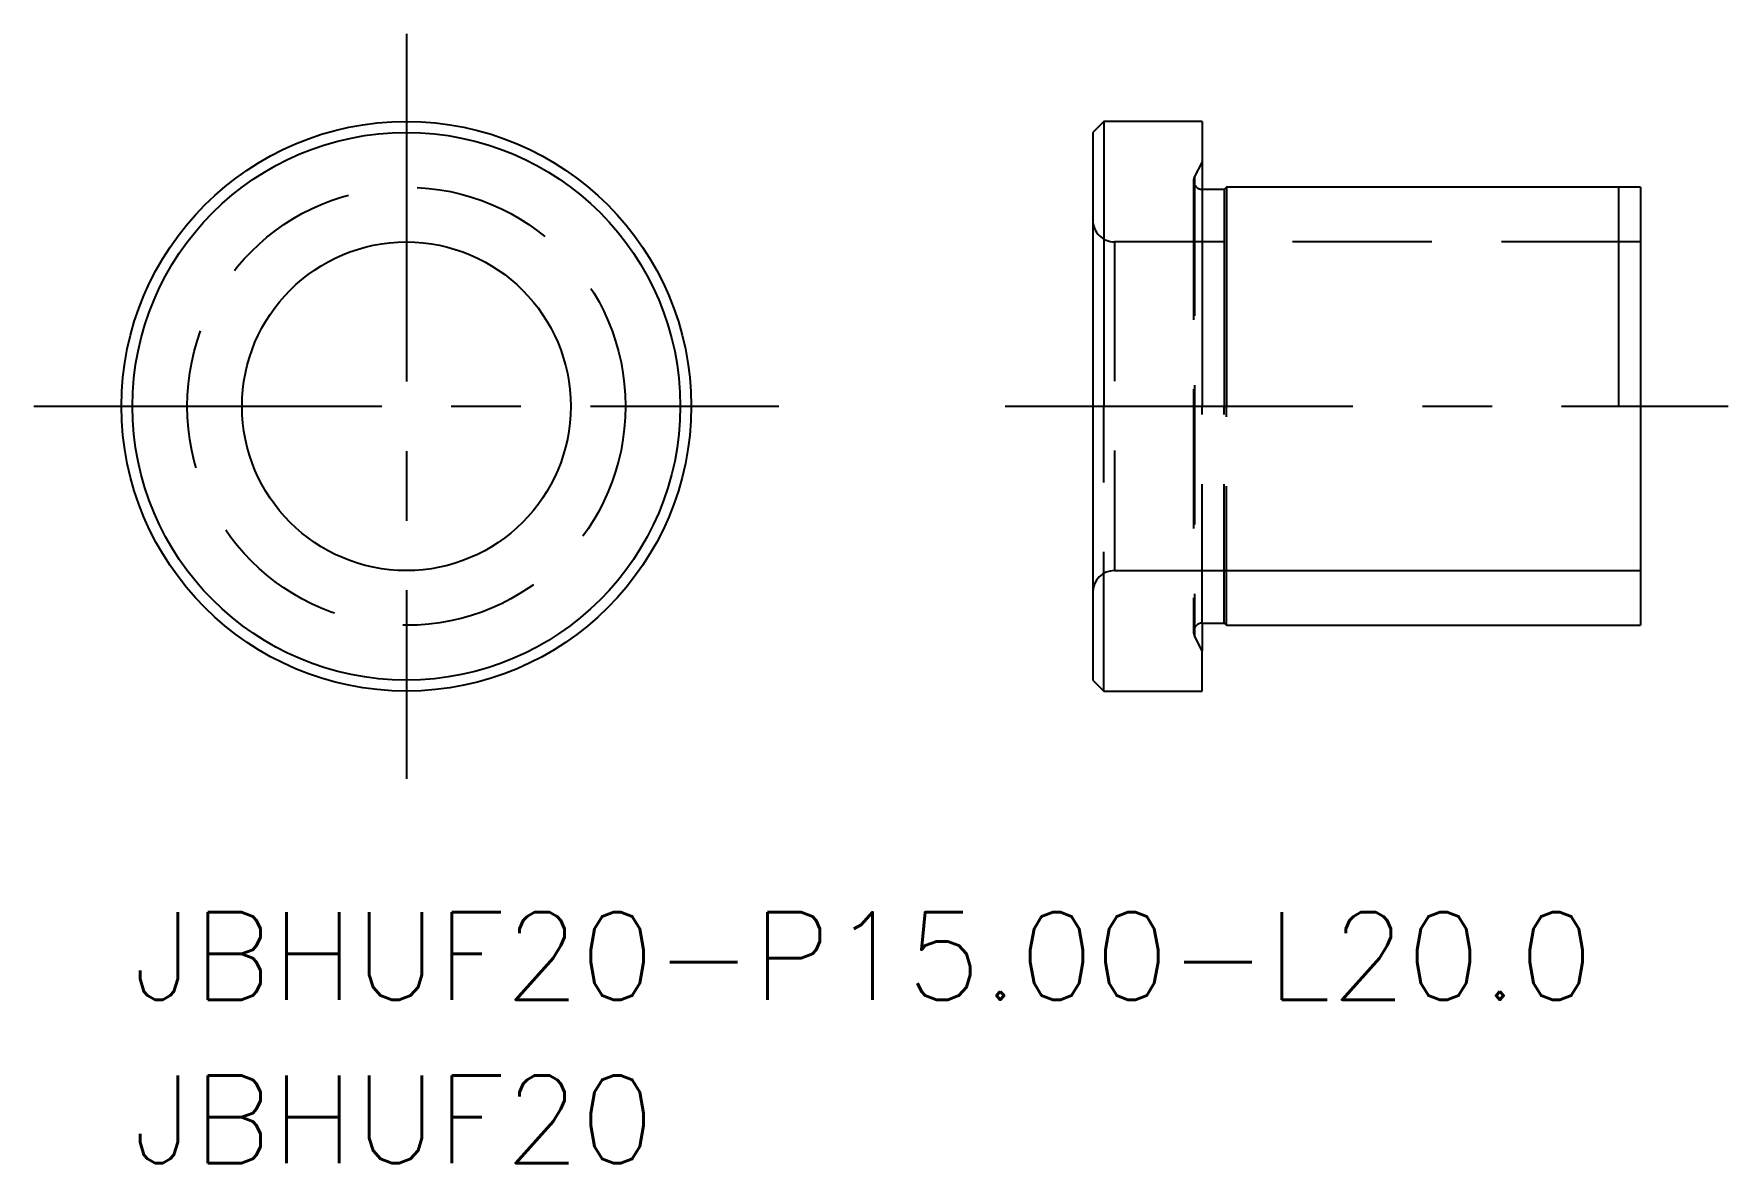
# Model space of a CAD drawing. Extents: x -4 to 73.3, y -11.6 to 39.9.
import ezdxf

# ---------------------------------------------------------------- set-up
doc = ezdxf.new("R2010")
doc.units = 0
doc.header["$LTSCALE"] = 0.5
doc.linetypes.add('CENTER', pattern=[50.8, 31.75, -6.35, 6.35, -6.35])
doc.linetypes.add('DASHED', pattern=[19.05, 12.7, -6.35])
for name, color, linetype in [('MSM_CENTER', 1, 'CENTER'), ('MSM_CONTINUOUS', 7, 'CONTINUOUS'), ('MSM_DASHED', 4, 'DASHED'), ('MSM_NARROW', 5, 'CONTINUOUS'), ('MSM_PART_NUMBER', 7, 'CONTINUOUS')]:
    doc.layers.add(name, color=color, linetype=linetype)
doc.styles.get("Standard").update_dxf_attribs({"font": 'txt.shx', "height": 3, "bigfont": 'bigfont.shx'})

msp = doc.modelspace()

# ---------------------------------------------------------------- linework, layer by layer
at = {"layer": 'MSM_CENTER', "linetype": 'CENTER'}
for p, q in [((13, 39.946), (13, 5.946)), ((-4, 22.946), (30, 22.946)), ((40.326, 22.946), (73.326, 22.946))]:
    msp.add_line(p, q, dxfattribs=at)
at = {"layer": 'MSM_CONTINUOUS'}
for p, q in [((44.826, 35.946), (44.326, 35.446)), ((49.326, 35.946), (44.826, 35.946)), ((44.826, 35.946), (44.826, 22.946)), ((49.326, 35.946), (49.326, 22.946)), ((50.326, 32.846), (49.326, 32.846)), ((50.426, 32.946), (50.326, 32.846)), ((50.326, 32.846), (50.326, 22.946)), ((69.326, 32.946), (50.426, 32.946)), ((50.426, 32.946), (50.426, 22.946)), ((69.326, 32.946), (69.326, 12.946)), ((45.326, 15.446), (69.326, 15.446)), ((49.326, 11.779), (48.971, 12.461)), ((49.326, 13.046), (50.326, 13.046)), ((49.326, 13.046), (49.326, 11.779)), ((50.326, 13.046), (50.426, 12.946)), ((50.426, 12.946), (69.326, 12.946)), ((49.326, 9.946), (49.326, 11.779)), ((44.326, 10.446), (44.826, 9.946)), ((44.826, 9.946), (49.326, 9.946))]:
    msp.add_line(p, q, dxfattribs=at)
at = {"layer": 'MSM_CONTINUOUS', "linetype": 'CONTINUOUS'}
msp.add_line((44.326, 35.446), (44.326, 10.446), dxfattribs=at)
for radius in [13, 7.5]:
    msp.add_circle((13, 22.946), radius, dxfattribs=at)
at = {"layer": 'MSM_CONTINUOUS'}
msp.add_circle((13, 22.946), 12.5, dxfattribs=at)
for centre, radius, start, end in [((45.326, 14.446), 1, 90, 180), ((49.326, 12.646), 0.4, 90, 180), ((49.326, 12.646), 0.4, 180, 207.5)]:
    msp.add_arc(centre, radius, start, end, dxfattribs=at)
at = {"layer": 'MSM_DASHED'}
for p, q in [((49.326, 34.112), (48.971, 33.43)), ((48.971, 33.43), (48.971, 12.461)), ((48.926, 33.246), (48.926, 12.646)), ((69.326, 30.446), (45.326, 30.446)), ((45.326, 30.446), (45.326, 15.446)), ((44.826, 9.946), (44.826, 22.946)), ((49.326, 13.046), (49.326, 22.946)), ((50.326, 13.046), (50.326, 22.946)), ((50.426, 12.946), (50.426, 22.946))]:
    msp.add_line(p, q, dxfattribs=at)
at = {"layer": 'MSM_DASHED', "linetype": 'DASHED'}
msp.add_circle((13, 22.946), 10, dxfattribs=at)
at = {"layer": 'MSM_DASHED'}
for centre, radius, start in [((49.326, 33.246), 0.4, 152.5), ((45.326, 31.446), 1, 180)]:
    msp.add_arc(centre, radius, start, 270, dxfattribs=at)
at = {"layer": 'MSM_NARROW'}
msp.add_line((68.326, 32.946), (68.326, 22.946), dxfattribs=at)

# ---------------------------------------------------------------- texts
at = {"layer": 'MSM_PART_NUMBER', "linetype": 'CONTINUOUS'}
for s, p in [('JBHUF20-P15.00-L20.0', (0.507, -4.149)), ('JBHUF20', (0.507, -11.604))]:
    msp.add_text(s, height=4, dxfattribs=at).set_placement(p)

doc.saveas('drawing.dxf')
